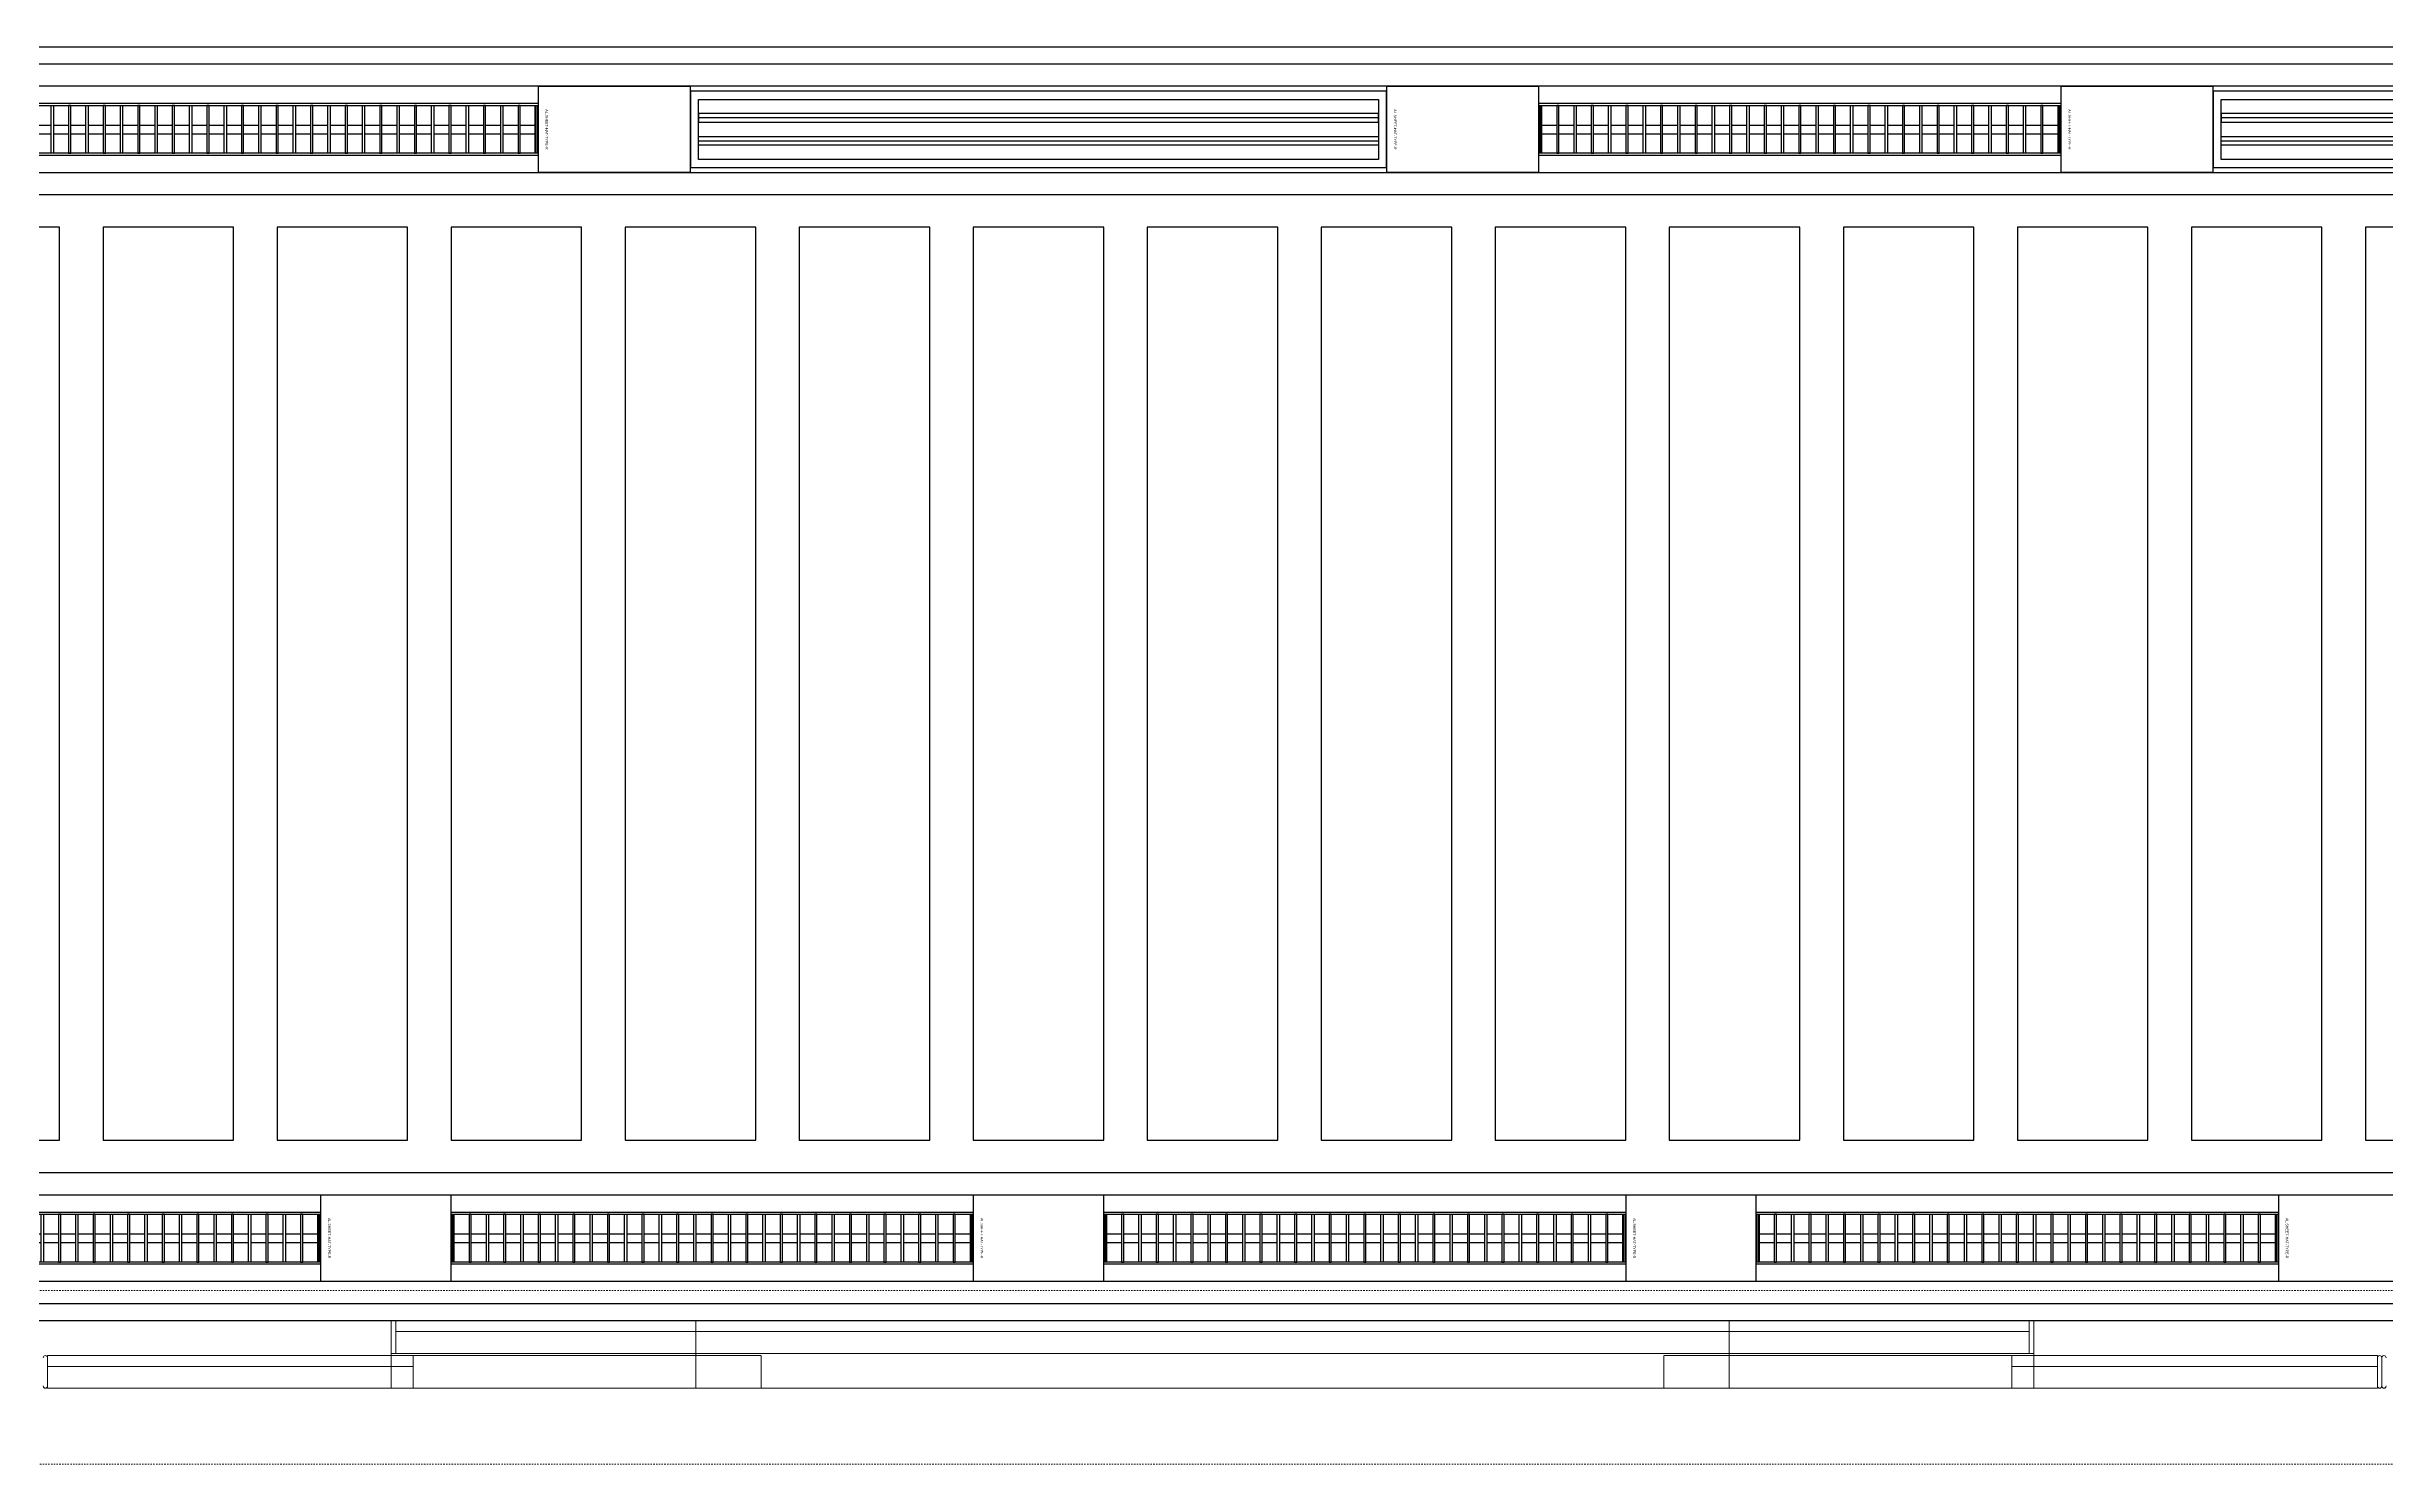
# Model space of a CAD drawing. Header units: millimetres. Extents: x -795739 to -715748, y -34378 to 22353.
# Drawn here: x -765862 to -760487, y -231 to 3029 of the extents above; entities that cross this region are included whole.
import ezdxf
from ezdxf.enums import TextEntityAlignment as Align
from ezdxf.xclip import XClip

# ---------------------------------------------------------------- set-up
doc = ezdxf.new("R2010")
doc.units = ezdxf.units.MM
doc.header["$XCLIPFRAME"] = 0
doc.linetypes.add('DASH', pattern=[6.35, 3.175, -3.175])
doc.linetypes.add('DPA_Hidden 500', pattern=[1.4, 0.8, -0.6])
for name, color, linetype in [('000 - WIPEOUT', 250, 'Continuous'), ('001 - ASCESSORIES', 251, 'Continuous'), ('008 - LIGHTING', 1, 'Continuous'), ('A04_TUBE SERIES', 2, 'Continuous'), ('A11_ALU.SOLID SHEET', 2, 'Continuous')]:
    doc.layers.add(name, color=color, linetype=linetype)
for name, color, linetype, lineweight in [('A-GENM', 1, 'Continuous', 9), ('A-GENM-HDLN', 2, 'DPA_Hidden 500', 9), ('Q-SPCQ', 2, 'Continuous', 9), ('Q-SPCQ-HDLN', 2, 'DASH', 9)]:
    doc.layers.add(name, color=color, linetype=linetype, lineweight=lineweight)

# ---------------------------------------------------------------- blocks, each defined once
blk = doc.blocks.new('DPA_Speciality_PlatformScreenDoor - Length_135300-12767973-4282-01 ENLARGED LOWER PLATFORM LEVEL - REFLECTED CEILING PLAN - SHEET 3')
at = {"layer": 'A-GENM'}
for p, q in [((43962.5, -250), (43764.7, -250)), ((43764.7, -250), (43962.5, -250)), ((43857.5, -250), (43767.5, -250)), ((43767.5, -250), (43857.5, -250)), ((43867.5, -250), (43957.5, -250)), ((43957.5, -250), (43867.5, -250)), ((48337.5, -250), (48535.3, -250)), ((48535.3, -250), (48337.5, -250)), ((48432.5, -250), (48342.5, -250)), ((48342.5, -250), (48432.5, -250)), ((48442.5, -250), (48532.5, -250)), ((48532.5, -250), (48442.5, -250)), ((44515.3, -330), (44639.1, -330)), ((44525.9, -330), (44579, -330)), ((44575.4, -330), (44628.5, -330)), ((46115.3, -330), (46239.1, -330)), ((46125.9, -330), (46179, -330)), ((46175.4, -330), (46228.5, -330))]:
    blk.add_line(p, q, dxfattribs=at)
at = {"layer": 'A-GENM-HDLN'}
for p, q in [((44262.5, -175), (44262.5, -250)), ((44262.5, -175), (45112.5, -175)), ((45112.5, -250), (45112.5, -175)), ((47187.5, -250), (47187.5, -175)), ((48037.5, -175), (47187.5, -175)), ((48037.5, -175), (48037.5, -250)), ((44262.5, -250), (45112.5, -250)), ((48037.5, -250), (47187.5, -250))]:
    blk.add_line(p, q, dxfattribs=at)
at = {"layer": 'Q-SPCQ'}
for p, q in [((43462.5, -245), (43462.5, -180)), ((43462.5, -180), (43462.5, -245)), ((43462.5, -180), (43462.5, -245)), ((43462.5, -245), (43462.5, -180)), ((44312.5, -175), (43472.5, -175)), ((43472.5, -175), (44312.5, -175)), ((43472.5, -175), (43472.5, -225)), ((43472.5, -175), (43472.5, -225)), ((43472.5, -245), (43472.5, -180)), ((43472.5, -180), (43472.5, -245)), ((43502.5, -175), (44282.5, -175)), ((44282.5, -175), (43502.5, -175)), ((44282.5, -175), (43502.5, -175)), ((43502.5, -175), (44282.5, -175)), ((44262.5, -175), (44962.5, -175)), ((44312.5, -225), (44312.5, -175)), ((44312.5, -175), (44312.5, -225)), ((44962.5, -175), (44962.5, -330)), ((44962.5, -175), (47337.5, -175)), ((44962.5, -330), (44962.5, -175)), ((44962.5, -200), (44962.5, -175.9)), ((44962.5, -175.9), (44962.5, -200)), ((44962.5, -305), (44962.5, -200)), ((44962.5, -200), (44962.5, -305)), ((47337.5, -175), (47337.5, -330)), ((47337.5, -175), (48037.5, -175)), ((47337.5, -330), (47337.5, -175)), ((47337.5, -200), (47337.5, -175.9)), ((47337.5, -175.9), (47337.5, -200)), ((47337.5, -305), (47337.5, -200)), ((47337.5, -200), (47337.5, -305)), ((47987.5, -175), (48827.5, -175)), ((48827.5, -175), (47987.5, -175)), ((47987.5, -175), (47987.5, -225)), ((47987.5, -225), (47987.5, -175)), ((48797.5, -175), (48017.5, -175)), ((48017.5, -175), (48797.5, -175)), ((48017.5, -175), (48797.5, -175)), ((48797.5, -175), (48017.5, -175)), ((48827.5, -225), (48827.5, -175)), ((48827.5, -225), (48827.5, -175)), ((48827.5, -180), (48827.5, -245)), ((48827.5, -245), (48827.5, -180)), ((43472.5, -225), (44312.5, -225)), ((44312.5, -225), (43472.5, -225)), ((43472.5, -250), (43472.5, -225)), ((43472.5, -225), (43472.5, -250)), ((44312.5, -225), (43472.5, -225)), ((43472.5, -225), (43472.5, -250)), ((43472.5, -250), (43472.5, -225)), ((43472.5, -225), (44312.5, -225)), ((44312.5, -225), (43472.5, -225)), ((43472.5, -225), (44312.5, -225)), ((43472.5, -250), (44312.5, -250)), ((44312.5, -250), (43472.5, -250)), ((43472.5, -250), (44312.5, -250)), ((44312.5, -250), (43472.5, -250)), ((44282.5, -225), (43502.5, -225)), ((43502.5, -225), (44282.5, -225)), ((43502.5, -225), (44282.5, -225)), ((44282.5, -225), (43502.5, -225)), ((44262.5, -225), (43522.5, -225)), ((43522.5, -225), (44262.5, -225)), ((44262.5, -225), (43522.5, -225)), ((43522.5, -225), (44262.5, -225)), ((44262.5, -250), (43522.5, -250)), ((43522.5, -250), (44262.5, -250)), ((44262.5, -250), (43522.5, -250)), ((43522.5, -250), (44262.5, -250)), ((44262.5, -305), (44262.5, -250)), ((44262.5, -250), (44262.5, -330)), ((44272.5, -255), (44262.5, -255)), ((44262.5, -255), (44262.5, -330)), ((44262.5, -330), (44262.5, -255)), ((44262.5, -255), (44272.5, -255)), ((44272.5, -330), (44272.5, -255)), ((44272.5, -255), (44272.5, -330)), ((44962.5, -255), (44272.5, -255)), ((44272.5, -255), (44962.5, -255)), ((44272.5, -255), (44272.5, -305)), ((44272.5, -255), (44272.5, -305)), ((44312.5, -225), (44312.5, -250)), ((44312.5, -225), (44312.5, -250)), ((44312.5, -250), (44312.5, -225)), ((44312.5, -225), (44312.5, -250)), ((44322.5, -255), (44902.5, -255)), ((44902.5, -255), (44322.5, -255)), ((44912.5, -255), (44322.5, -255)), ((44322.5, -255), (44912.5, -255)), ((47337.5, -255), (44962.5, -255)), ((44962.5, -255), (47337.5, -255)), ((44962.5, -255), (44962.5, -305)), ((44962.5, -255), (44962.5, -305)), ((44962.5, -305), (44962.5, -255)), ((44962.5, -255), (44962.5, -305)), ((47287.5, -255), (45012.5, -255)), ((45012.5, -255), (47287.5, -255)), ((45022.5, -255), (47277.5, -255)), ((47277.5, -255), (45022.5, -255)), ((47337.5, -255), (48027.5, -255)), ((48027.5, -255), (47337.5, -255)), ((47337.5, -255), (47337.5, -305)), ((47337.5, -305), (47337.5, -255)), ((47337.5, -305), (47337.5, -255)), ((47337.5, -255), (47337.5, -305)), ((47387.5, -255), (47977.5, -255)), ((47977.5, -255), (47387.5, -255)), ((47977.5, -255), (47397.5, -255)), ((47397.5, -255), (47977.5, -255)), ((48827.5, -225), (47987.5, -225)), ((47987.5, -225), (48827.5, -225)), ((47987.5, -250), (47987.5, -225)), ((47987.5, -250), (47987.5, -225)), ((48827.5, -225), (47987.5, -225)), ((47987.5, -225), (47987.5, -250)), ((47987.5, -250), (47987.5, -225)), ((47987.5, -225), (48827.5, -225)), ((47987.5, -225), (48827.5, -225)), ((48827.5, -225), (47987.5, -225)), ((48827.5, -250), (47987.5, -250)), ((47987.5, -250), (48827.5, -250)), ((47987.5, -250), (48827.5, -250)), ((48827.5, -250), (47987.5, -250)), ((48017.5, -225), (48797.5, -225)), ((48797.5, -225), (48017.5, -225)), ((48797.5, -225), (48017.5, -225)), ((48017.5, -225), (48797.5, -225)), ((48027.5, -255), (48027.5, -330)), ((48037.5, -255), (48027.5, -255)), ((48027.5, -255), (48037.5, -255)), ((48027.5, -330), (48027.5, -255)), ((48027.5, -305), (48027.5, -255)), ((48027.5, -305), (48027.5, -255)), ((48037.5, -225), (48777.5, -225)), ((48777.5, -225), (48037.5, -225)), ((48037.5, -225), (48777.5, -225)), ((48777.5, -225), (48037.5, -225)), ((48037.5, -250), (48777.5, -250)), ((48777.5, -250), (48037.5, -250)), ((48037.5, -250), (48777.5, -250)), ((48777.5, -250), (48037.5, -250)), ((48037.5, -330), (48037.5, -250)), ((48037.5, -250), (48037.5, -305)), ((48037.5, -330), (48037.5, -255)), ((48037.5, -255), (48037.5, -330)), ((48827.5, -225), (48827.5, -250)), ((48827.5, -250), (48827.5, -225)), ((48827.5, -250), (48827.5, -225)), ((48827.5, -225), (48827.5, -250)), ((44262.5, -329.1), (44262.5, -305)), ((44962.5, -305), (44272.5, -305)), ((44272.5, -305), (44952.5, -305)), ((44272.5, -305), (44272.5, -330)), ((44272.5, -305), (44272.5, -330)), ((44272.5, -305), (44952.5, -305)), ((44952.5, -305), (44272.5, -305)), ((44272.5, -330), (44272.5, -305)), ((44272.5, -305), (44272.5, -330)), ((44962.5, -305), (44272.5, -305)), ((44272.5, -305), (44962.5, -305)), ((44902.5, -305), (44322.5, -305)), ((44322.5, -305), (44902.5, -305)), ((44902.5, -305), (44322.5, -305)), ((44322.5, -305), (44902.5, -305)), ((44912.5, -305), (44322.5, -305)), ((44322.5, -305), (44912.5, -305)), ((44322.5, -305), (44902.5, -305)), ((44902.5, -305), (44322.5, -305)), ((44952.5, -305), (44962.5, -305)), ((44962.5, -329.1), (44962.5, -305)), ((47337.5, -305), (44962.5, -305)), ((44962.5, -305), (44972.5, -305)), ((44962.5, -330), (44962.5, -305)), ((44962.5, -305), (44962.5, -330)), ((47337.5, -305), (44962.5, -305)), ((44962.5, -305), (47337.5, -305)), ((44962.5, -305), (44962.5, -329.1)), ((44962.5, -330), (44962.5, -305)), ((44962.5, -305), (44962.5, -330)), ((44972.5, -305), (47327.5, -305)), ((44972.5, -305), (47327.5, -305)), ((47327.5, -305), (44972.5, -305)), ((47287.5, -305), (45012.5, -305)), ((45012.5, -305), (47287.5, -305)), ((47277.5, -305), (45022.5, -305)), ((45022.5, -305), (47277.5, -305)), ((47277.5, -305), (45022.5, -305)), ((45022.5, -305), (47277.5, -305)), ((45022.5, -305), (47277.5, -305)), ((47277.5, -305), (45022.5, -305)), ((47327.5, -305), (47337.5, -305)), ((47337.5, -329.1), (47337.5, -305)), ((47337.5, -305), (47347.5, -305)), ((48027.5, -305), (47337.5, -305)), ((47337.5, -305), (47337.5, -330)), ((47337.5, -330), (47337.5, -305)), ((47337.5, -305), (48027.5, -305)), ((48027.5, -305), (47337.5, -305)), ((47337.5, -305), (47337.5, -329.1)), ((47337.5, -330), (47337.5, -305)), ((47337.5, -305), (47337.5, -330)), ((47347.5, -305), (48027.5, -305)), ((48027.5, -305), (47347.5, -305)), ((47347.5, -305), (48027.5, -305)), ((47387.5, -305), (47977.5, -305)), ((47977.5, -305), (47387.5, -305)), ((47397.5, -305), (47977.5, -305)), ((47977.5, -305), (47397.5, -305)), ((47397.5, -305), (47977.5, -305)), ((47977.5, -305), (47397.5, -305)), ((47977.5, -305), (47397.5, -305)), ((47397.5, -305), (47977.5, -305)), ((48027.5, -330), (48027.5, -305)), ((48027.5, -330), (48027.5, -305)), ((48027.5, -305), (48027.5, -330)), ((48027.5, -330), (48027.5, -305)), ((48037.5, -305), (48037.5, -329.1)), ((44262.5, -330), (44962.5, -330)), ((44262.5, -330), (44272.5, -330)), ((44272.5, -330), (44262.5, -330)), ((44952.5, -330), (44272.5, -330)), ((44272.5, -330), (44962.5, -330)), ((44272.5, -330), (44952.5, -330)), ((44952.5, -330), (44272.5, -330)), ((44902.5, -330), (44322.5, -330)), ((44322.5, -330), (44902.5, -330)), ((44902.5, -330), (44322.5, -330)), ((44322.5, -330), (44902.5, -330)), ((44962.5, -330), (44952.5, -330)), ((44962.5, -330), (47337.5, -330)), ((44972.5, -330), (44962.5, -330)), ((44962.5, -330), (47337.5, -330)), ((47327.5, -330), (44972.5, -330)), ((44972.5, -330), (47327.5, -330)), ((47327.5, -330), (44972.5, -330)), ((47277.5, -330), (45022.5, -330)), ((45022.5, -330), (47277.5, -330)), ((47277.5, -330), (45022.5, -330)), ((45022.5, -330), (47277.5, -330)), ((47337.5, -330), (47327.5, -330)), ((47337.5, -330), (48037.5, -330)), ((47337.5, -330), (48027.5, -330)), ((47347.5, -330), (47337.5, -330)), ((48027.5, -330), (47347.5, -330)), ((48027.5, -330), (47347.5, -330)), ((47347.5, -330), (48027.5, -330)), ((47397.5, -330), (47977.5, -330)), ((47977.5, -330), (47397.5, -330)), ((47397.5, -330), (47977.5, -330)), ((47977.5, -330), (47397.5, -330)), ((48027.5, -330), (48037.5, -330)), ((48037.5, -330), (48027.5, -330))]:
    blk.add_line(p, q, dxfattribs=at)
for centre, start, end in [((43457.5, -180), 0, 180), ((43457.5, -180), 60, 120), ((43457.5, -180), 360, 30), ((43467.5, -180), 0, 180), ((43467.5, -180), 150, 180), ((43467.5, -180), 60, 120), ((43467.5, -180), 0, 45), ((48832.5, -180), 0, 180), ((48832.5, -180), 135, 180), ((43457.5, -245), 180, 0), ((43457.5, -245), 240, 300), ((43457.5, -245), 330, 0), ((43467.5, -245), 180, 210), ((43467.5, -245), 180, 360), ((43467.5, -245), 240, 300), ((43467.5, -245), 330, 360), ((48832.5, -245), 180, 210), ((48832.5, -245), 180, 0)]:
    blk.add_arc(centre, 5, start, end, dxfattribs=at)
at = {"layer": 'Q-SPCQ-HDLN'}
for p, q in [((73451.3, 0), (3946, 0)), ((73451.3, -330), (3946, -330)), ((73451.3, -400), (3946, -400))]:
    blk.add_line(p, q, dxfattribs=at)
blk = doc.blocks.new('*U666')
at = {"color": 1}
blk.add_wipeout([(600, -60), (-600, -60), (-600, 60), (600, 60)], dxfattribs=at).dxf.layer = '000 - WIPEOUT'
at = {"layer": '001 - ASCESSORIES', "color": 0}
blk.add_lwpolyline([(600, -60), (-600, -60), (-600, 60), (600, 60)], close=True, dxfattribs=at)
at = {"layer": '001 - ASCESSORIES'}
for points in [[(-593.5, -55), (-598.5, -55), (-598.5, 55), (-593.5, 55)], [(595, -55), (-595, -55), (-595, 55), (595, 55)], [(-558.8, -55), (-553.8, -55), (-553.8, 55), (-558.8, 55)], [(-514, -55), (-519, -55), (-519, 55), (-514, 55)], [(-479.3, -55), (-474.3, -55), (-474.3, 55), (-479.3, 55)], [(-434.6, -55), (-439.6, -55), (-439.6, 55), (-434.6, 55)], [(-399.8, -55), (-394.8, -55), (-394.8, 55), (-399.8, 55)], [(-355.1, -55), (-360.1, -55), (-360.1, 55), (-355.1, 55)], [(-320.4, -55), (-315.4, -55), (-315.4, 55), (-320.4, 55)], [(-275.6, -55), (-280.6, -55), (-280.6, 55), (-275.6, 55)], [(-240.9, -55), (-235.9, -55), (-235.9, 55), (-240.9, 55)], [(-196.2, -55), (-201.2, -55), (-201.2, 55), (-196.2, 55)], [(-161.4, -55), (-156.4, -55), (-156.4, 55), (-161.4, 55)], [(-116.7, -55), (-121.7, -55), (-121.7, 55), (-116.7, 55)], [(-82, -55), (-77, -55), (-77, 55), (-82, 55)], [(-37.2, -55), (-42.2, -55), (-42.2, 55), (-37.2, 55)], [(-2.5, -55), (2.5, -55), (2.5, 55), (-2.5, 55)], [(42.2, -55), (37.2, -55), (37.2, 55), (42.2, 55)], [(77, -55), (82, -55), (82, 55), (77, 55)], [(121.7, -55), (116.7, -55), (116.7, 55), (121.7, 55)], [(156.4, -55), (161.4, -55), (161.4, 55), (156.4, 55)], [(201.2, -55), (196.2, -55), (196.2, 55), (201.2, 55)], [(235.9, -55), (240.9, -55), (240.9, 55), (235.9, 55)], [(280.6, -55), (275.6, -55), (275.6, 55), (280.6, 55)], [(315.4, -55), (320.4, -55), (320.4, 55), (315.4, 55)], [(360.1, -55), (355.1, -55), (355.1, 55), (360.1, 55)], [(394.8, -55), (399.8, -55), (399.8, 55), (394.8, 55)], [(439.6, -55), (434.6, -55), (434.6, 55), (439.6, 55)], [(474.3, -55), (479.3, -55), (479.3, 55), (474.3, 55)], [(519, -55), (514, -55), (514, 55), (519, 55)], [(553.8, -55), (558.8, -55), (558.8, 55), (553.8, 55)], [(598.5, -55), (593.5, -55), (593.5, 55), (598.5, 55)]]:
    blk.add_lwpolyline(points, close=True, dxfattribs=at)
for points in [[(-593.5, 10), (-558.8, 10)], [(-553.8, 10), (-519, 10)], [(-514, 10), (-479.3, 10)], [(-474.3, 10), (-439.6, 10)], [(-434.6, 10), (-399.8, 10)], [(-394.8, 10), (-360.1, 10)], [(-355.1, 10), (-320.4, 10)], [(-315.4, 10), (-280.6, 10)], [(-275.6, 10), (-240.9, 10)], [(-235.9, 10), (-201.2, 10)], [(-196.2, 10), (-161.4, 10)], [(-156.4, 10), (-121.7, 10)], [(-116.7, 10), (-82, 10)], [(-77, 10), (-42.2, 10)], [(-37.2, 10), (-2.5, 10)], [(2.5, 10), (37.2, 10)], [(42.2, 10), (77, 10)], [(82, 10), (116.7, 10)], [(121.7, 10), (156.4, 10)], [(161.4, 10), (196.2, 10)], [(201.2, 10), (235.9, 10)], [(240.9, 10), (275.6, 10)], [(280.6, 10), (315.4, 10)], [(320.4, 10), (355.1, 10)], [(360.1, 10), (394.8, 10)], [(399.8, 10), (434.6, 10)], [(439.6, 10), (474.3, 10)], [(479.3, 10), (514, 10)], [(519, 10), (553.8, 10)], [(558.8, 10), (593.5, 10)], [(-593.5, -10), (-558.8, -10)], [(-553.8, -10), (-519, -10)], [(-514, -10), (-479.3, -10)], [(-474.3, -10), (-439.6, -10)], [(-434.6, -10), (-399.8, -10)], [(-394.8, -10), (-360.1, -10)], [(-355.1, -10), (-320.4, -10)], [(-315.4, -10), (-280.6, -10)], [(-275.6, -10), (-240.9, -10)], [(-235.9, -10), (-201.2, -10)], [(-196.2, -10), (-161.4, -10)], [(-156.4, -10), (-121.7, -10)], [(-116.7, -10), (-82, -10)], [(-77, -10), (-42.2, -10)], [(-37.2, -10), (-2.5, -10)], [(2.5, -10), (37.2, -10)], [(42.2, -10), (77, -10)], [(82, -10), (116.7, -10)], [(121.7, -10), (156.4, -10)], [(161.4, -10), (196.2, -10)], [(201.2, -10), (235.9, -10)], [(240.9, -10), (275.6, -10)], [(280.6, -10), (315.4, -10)], [(320.4, -10), (355.1, -10)], [(360.1, -10), (394.8, -10)], [(399.8, -10), (434.6, -10)], [(439.6, -10), (474.3, -10)], [(479.3, -10), (514, -10)], [(519, -10), (553.8, -10)], [(558.8, -10), (593.5, -10)]]:
    blk.add_lwpolyline(points, dxfattribs=at)
blk = doc.blocks.new('*U668')
at = {"layer": '001 - ASCESSORIES', "color": 0, "linetype": 'ByBlock'}
blk.add_lwpolyline([(800, 87.5), (-800, 87.5), (-800, -87.5), (800, -87.5)], close=True, dxfattribs=at)
at = {"layer": '001 - ASCESSORIES', "linetype": 'ByBlock'}
for points in [[(-781.5, 69), (781.5, 69), (781.5, -69), (-781.5, -69)], [(781.5, 36.3), (-781.5, 36.3), (-781.5, 16.3), (781.5, 16.3)], [(-781.5, -16.3), (781.5, -16.3), (781.5, -36.3), (-781.5, -36.3)]]:
    blk.add_lwpolyline(points, close=True, dxfattribs=at)
for points in [[(781.5, 26.3), (-781.5, 26.3)], [(-781.5, -26.3), (781.5, -26.3)]]:
    blk.add_lwpolyline(points, dxfattribs=at)
blk = doc.blocks.new('*U925')
blk.add_attdef('EXTR.OVL-LENGTH_', (-25, -59.1), '', height=5)
blk.add_wipeout([(-25, 0), (25, 0), (25, 67400), (-25, 67400)]).dxf.layer = '000 - WIPEOUT'
at = {"layer": 'A04_TUBE SERIES', "color": 0}
blk.add_lwpolyline([(-25, 0), (25, 0), (25, 67400), (-25, 67400)], close=True, dxfattribs=at)
blk = doc.blocks.new('*U919')
at = {"layer": 'A11_ALU.SOLID SHEET', "color": 0}
blk.add_lwpolyline([(350, -98.8), (350, 98.8), (0, 98.8), (0, -98.8)], close=True, dxfattribs=at)
at = {"layer": 'Defpoints', "color": 250}
blk.add_point((0, 0), dxfattribs=at)
blk.add_text('AL.SHEET-HAT-TYPE-R', height=6, rotation=270, dxfattribs=at).set_placement((15, 0), align=Align.BOTTOM_CENTER)
blk = doc.blocks.new('*U926')
blk.add_attdef('EXTR.OVL-LENGTH_', (-25, -59.1), '', height=5)
blk.add_wipeout([(-25, 0), (25, 0), (25, 67400), (-25, 67400)]).dxf.layer = '000 - WIPEOUT'
at = {"layer": 'A04_TUBE SERIES', "color": 0}
blk.add_lwpolyline([(-25, 0), (25, 0), (25, 67400), (-25, 67400)], close=True, dxfattribs=at)
blk = doc.blocks.new('*U920')
at = {"layer": 'A11_ALU.SOLID SHEET', "color": 0}
blk.add_lwpolyline([(300, -98.8), (300, 98.8), (0, 98.8), (0, -98.8)], close=True, dxfattribs=at)
at = {"layer": 'Defpoints', "color": 250}
blk.add_point((0, 0), dxfattribs=at)
blk.add_text('AL.SHEET-HAT-TYPE-R', height=6, rotation=270, dxfattribs=at).set_placement((15, 0), align=Align.BOTTOM_CENTER)
blk = doc.blocks.new('*U927')
blk.add_attdef('EXTR.OVL-LENGTH_', (-25, -59.1), '', height=5)
blk.add_wipeout([(-25, 0), (25, 0), (25, 67400), (-25, 67400)]).dxf.layer = '000 - WIPEOUT'
at = {"layer": 'A04_TUBE SERIES', "color": 0}
blk.add_lwpolyline([(-25, 0), (25, 0), (25, 67400), (-25, 67400)], close=True, dxfattribs=at)
blk = doc.blocks.new('*U928')
blk.add_attdef('EXTR.OVL-LENGTH_', (-25, -59.1), '', height=5)
blk.add_wipeout([(-25, 0), (25, 0), (25, 67400), (-25, 67400)]).dxf.layer = '000 - WIPEOUT'
at = {"layer": 'A04_TUBE SERIES', "color": 0}
blk.add_lwpolyline([(-25, 0), (25, 0), (25, 67400), (-25, 67400)], close=True, dxfattribs=at)
blk = doc.blocks.new('*U929')
at = {"color": 3}
for points in [[(-1050, 15150), (1050, 15150), (1050, 14850), (-1050, 14850)], [(-1050, 14750), (1050, 14750), (1050, 14450), (-1050, 14450)], [(-1050, 14350), (1050, 14350), (1050, 14050), (-1050, 14050)], [(-1050, 13950), (1050, 13950), (1050, 13650), (-1050, 13650)], [(-1050, 13550), (1050, 13550), (1050, 13250), (-1050, 13250)], [(-1050, 13150), (1050, 13150), (1050, 12850), (-1050, 12850)], [(-1050, 12750), (1050, 12750), (1050, 12450), (-1050, 12450)], [(-1050, 12350), (1050, 12350), (1050, 12050), (-1050, 12050)], [(-1050, 11950), (1050, 11950), (1050, 11650), (-1050, 11650)], [(-1050, 11550), (1050, 11550), (1050, 11250), (-1050, 11250)], [(-1050, 11150), (1050, 11150), (1050, 10850), (-1050, 10850)], [(-1050, 10750), (1050, 10750), (1050, 10450), (-1050, 10450)], [(-1050, 10350), (1050, 10350), (1050, 10050), (-1050, 10050)], [(-1050, 9950), (1050, 9950), (1050, 9650), (-1050, 9650)], [(-1050, 9550), (1050, 9550), (1050, 9250), (-1050, 9250)]]:
    blk.add_wipeout(points, dxfattribs=at).dxf.layer = '000 - WIPEOUT'
at = {"layer": 'A11_ALU.SOLID SHEET', "color": 0, "linetype": 'ByBlock'}
for points in [[(-1050, 14850), (1050, 14850), (1050, 15150), (-1050, 15150)], [(-1050, 14450), (1050, 14450), (1050, 14750), (-1050, 14750)], [(-1050, 14050), (1050, 14050), (1050, 14350), (-1050, 14350)], [(-1050, 13650), (1050, 13650), (1050, 13950), (-1050, 13950)], [(-1050, 13250), (1050, 13250), (1050, 13550), (-1050, 13550)], [(-1050, 12850), (1050, 12850), (1050, 13150), (-1050, 13150)], [(-1050, 12450), (1050, 12450), (1050, 12750), (-1050, 12750)], [(-1050, 12050), (1050, 12050), (1050, 12350), (-1050, 12350)], [(-1050, 11650), (1050, 11650), (1050, 11950), (-1050, 11950)], [(-1050, 11250), (1050, 11250), (1050, 11550), (-1050, 11550)], [(-1050, 10850), (1050, 10850), (1050, 11150), (-1050, 11150)], [(-1050, 10450), (1050, 10450), (1050, 10750), (-1050, 10750)], [(-1050, 10050), (1050, 10050), (1050, 10350), (-1050, 10350)], [(-1050, 9650), (1050, 9650), (1050, 9950), (-1050, 9950)], [(-1050, 9250), (1050, 9250), (1050, 9550), (-1050, 9550)]]:
    blk.add_lwpolyline(points, close=True, dxfattribs=at)
blk = doc.blocks.new('*U1025')
blk.add_lwpolyline([(-107450, -550), (27650, -550), (27650, -3480), (-107450, -3480)], close=True)
at = {"layer": '008 - LIGHTING'}
for p in [(-18900, -740), (-18900, -740), (-18900, -740), (-15400, -740), (-15400, -740), (-15400, -740)]:
    blk.add_blockref('*U668', p, dxfattribs=at)
at = {"layer": 'A11_ALU.SOLID SHEET', "color": 1}
for name, p in [('*U919', (-20050, -740)), ('*U919', (-18100, -740)), ('*U919', (-16550, -740)), ('*U920', (-20550, -3290)), ('*U920', (-19050, -3290)), ('*U920', (-17550, -3290)), ('*U920', (-16050, -3290))]:
    blk.add_blockref(name, p, dxfattribs=at)
at = {"layer": '008 - LIGHTING'}
for p in [(-20650, -740), (-17150, -740), (-21150, -3290), (-19650, -3290), (-18150, -3290), (-16650, -3290)]:
    blk.add_blockref('*U666', p, dxfattribs=at)
at = {"layer": 'A04_TUBE SERIES', "linetype": 'ByBlock', "rotation": 270}
for name, p in [('*U926', (-39850, -615)), ('*U925', (-39850, -865)), ('*U928', (-39850, -3165)), ('*U927', (-39850, -3415))]:
    blk.add_blockref(name, p, dxfattribs=at)
at = {"layer": 'A11_ALU.SOLID SHEET', "linetype": 'ByBlock', "rotation": 90}
blk.add_blockref('*U929', (-6300, -2015), dxfattribs=at)
at = {"layer": '008 - LIGHTING'}
for p in [(-20650, -740), (-17150, -740), (-21150, -3290), (-19650, -3290), (-18150, -3290), (-16650, -3290)]:
    blk.add_blockref('*U666', p, dxfattribs=at)
for p in [(-20650, -740), (-17150, -740), (-21150, -3290), (-19650, -3290), (-18150, -3290), (-16650, -3290)]:
    blk.add_blockref('*U666', p, dxfattribs=at)
blk = doc.blocks.new('DPA_Speciality_PlatformScreenDoor - Length_135300-12767973-4180-01 LOWER PLATFORM LEVEL - REFLECTED CEILING PLAN')
at = {"layer": 'A-GENM'}
for p, q in [((43857.5, -250), (43767.5, -250)), ((43767.5, -250), (43857.5, -250)), ((43962.5, -250), (43772.4, -250)), ((43772.4, -250), (43962.5, -250)), ((43867.5, -250), (43957.5, -250)), ((43957.5, -250), (43867.5, -250)), ((48337.5, -250), (48527.6, -250)), ((48527.6, -250), (48337.5, -250)), ((48432.5, -250), (48342.5, -250)), ((48342.5, -250), (48432.5, -250)), ((48442.5, -250), (48532.5, -250)), ((48532.5, -250), (48442.5, -250)), ((44515.3, -330), (44639.1, -330)), ((44525.9, -330), (44579, -330)), ((44575.4, -330), (44628.5, -330)), ((46115.3, -330), (46239.1, -330)), ((46125.9, -330), (46179, -330)), ((46175.4, -330), (46228.5, -330))]:
    blk.add_line(p, q, dxfattribs=at)
at = {"layer": 'A-GENM-HDLN'}
for p, q in [((44262.5, -175), (44262.5, -250)), ((44262.5, -175), (45112.5, -175)), ((45112.5, -250), (45112.5, -175)), ((47187.5, -250), (47187.5, -175)), ((48037.5, -175), (47187.5, -175)), ((48037.5, -175), (48037.5, -250)), ((44262.5, -250), (45112.5, -250)), ((48037.5, -250), (47187.5, -250))]:
    blk.add_line(p, q, dxfattribs=at)
at = {"layer": 'Q-SPCQ'}
for p, q in [((43462.5, -245), (43462.5, -180)), ((43462.5, -180), (43462.5, -245)), ((43462.5, -180), (43462.5, -245)), ((43462.5, -245), (43462.5, -180)), ((44312.5, -175), (43472.5, -175)), ((43472.5, -175), (44312.5, -175)), ((43472.5, -175), (43472.5, -225)), ((43472.5, -175), (43472.5, -225)), ((43472.5, -245), (43472.5, -180)), ((43472.5, -180), (43472.5, -245)), ((43502.5, -175), (44282.5, -175)), ((44282.5, -175), (43502.5, -175)), ((44282.5, -175), (43502.5, -175)), ((43502.5, -175), (44282.5, -175)), ((44262.5, -175), (44962.5, -175)), ((44312.5, -225), (44312.5, -175)), ((44312.5, -175), (44312.5, -225)), ((44962.5, -175), (44962.5, -330)), ((44962.5, -175), (47337.5, -175)), ((44962.5, -330), (44962.5, -175)), ((44962.5, -200), (44962.5, -187.5)), ((44962.5, -187.5), (44962.5, -200)), ((44962.5, -305), (44962.5, -200)), ((44962.5, -200), (44962.5, -305)), ((47337.5, -175), (47337.5, -330)), ((47337.5, -175), (48037.5, -175)), ((47337.5, -330), (47337.5, -175)), ((47337.5, -200), (47337.5, -187.5)), ((47337.5, -187.5), (47337.5, -200)), ((47337.5, -305), (47337.5, -200)), ((47337.5, -200), (47337.5, -305)), ((47987.5, -175), (48827.5, -175)), ((48827.5, -175), (47987.5, -175)), ((47987.5, -175), (47987.5, -225)), ((47987.5, -225), (47987.5, -175)), ((48797.5, -175), (48017.5, -175)), ((48017.5, -175), (48797.5, -175)), ((48017.5, -175), (48797.5, -175)), ((48797.5, -175), (48017.5, -175)), ((48827.5, -225), (48827.5, -175)), ((48827.5, -225), (48827.5, -175)), ((48827.5, -180), (48827.5, -245)), ((48827.5, -245), (48827.5, -180)), ((43472.5, -225), (44312.5, -225)), ((44312.5, -225), (43472.5, -225)), ((43472.5, -250), (43472.5, -225)), ((43472.5, -225), (43472.5, -250)), ((44312.5, -225), (43472.5, -225)), ((43472.5, -225), (43472.5, -250)), ((43472.5, -250), (43472.5, -225)), ((43472.5, -225), (44312.5, -225)), ((44312.5, -225), (43472.5, -225)), ((43472.5, -225), (44312.5, -225)), ((43472.5, -250), (44312.5, -250)), ((44312.5, -250), (43472.5, -250)), ((43472.5, -250), (44312.5, -250)), ((44312.5, -250), (43472.5, -250)), ((44282.5, -225), (43502.5, -225)), ((43502.5, -225), (44282.5, -225)), ((43502.5, -225), (44282.5, -225)), ((44282.5, -225), (43502.5, -225)), ((44262.5, -225), (43522.5, -225)), ((43522.5, -225), (44262.5, -225)), ((44262.5, -225), (43522.5, -225)), ((43522.5, -225), (44262.5, -225)), ((44262.5, -250), (43522.5, -250)), ((43522.5, -250), (44262.5, -250)), ((44262.5, -250), (43522.5, -250)), ((43522.5, -250), (44262.5, -250)), ((44262.5, -305), (44262.5, -250)), ((44262.5, -250), (44262.5, -330)), ((44272.5, -255), (44262.5, -255)), ((44262.5, -255), (44262.5, -330)), ((44262.5, -330), (44262.5, -255)), ((44262.5, -255), (44272.5, -255)), ((44272.5, -330), (44272.5, -255)), ((44272.5, -255), (44272.5, -330)), ((44962.5, -255), (44272.5, -255)), ((44272.5, -255), (44962.2, -255)), ((44272.5, -255), (44272.5, -305)), ((44272.5, -255), (44272.5, -305)), ((44312.5, -225), (44312.5, -250)), ((44312.5, -225), (44312.5, -250)), ((44312.5, -250), (44312.5, -225)), ((44312.5, -225), (44312.5, -250)), ((44322.5, -255), (44902.5, -255)), ((44902.5, -255), (44322.5, -255)), ((44912.5, -255), (44322.5, -255)), ((44322.5, -255), (44912.5, -255)), ((47337.5, -255), (44962.5, -255)), ((44962.5, -255), (47337.5, -255)), ((44962.5, -255), (44962.5, -305)), ((44962.5, -255), (44962.5, -305)), ((44962.5, -305), (44962.5, -255)), ((44962.5, -255), (44962.5, -305)), ((47287.5, -255), (45012.5, -255)), ((45012.5, -255), (47287.5, -255)), ((45022.5, -255), (47277.5, -255)), ((47277.5, -255), (45022.5, -255)), ((47337.5, -255), (48027.5, -255)), ((48027.5, -255), (47337.5, -255)), ((47337.5, -255), (47337.5, -305)), ((47337.5, -305), (47337.5, -255)), ((47337.5, -305), (47337.5, -255)), ((47337.5, -255), (47337.5, -305)), ((47387.5, -255), (47977.5, -255)), ((47977.5, -255), (47387.5, -255)), ((47977.5, -255), (47397.5, -255)), ((47397.5, -255), (47977.5, -255)), ((48827.5, -225), (47987.5, -225)), ((47987.5, -225), (48827.5, -225)), ((47987.5, -250), (47987.5, -225)), ((47987.5, -250), (47987.5, -225)), ((48827.5, -225), (47987.5, -225)), ((47987.5, -225), (47987.5, -250)), ((47987.5, -250), (47987.5, -225)), ((47987.5, -225), (48827.5, -225)), ((47987.5, -225), (48827.5, -225)), ((48827.5, -225), (47987.5, -225)), ((48827.5, -250), (47987.5, -250)), ((47987.5, -250), (48827.5, -250)), ((47987.5, -250), (48827.5, -250)), ((48827.5, -250), (47987.5, -250)), ((48017.5, -225), (48797.5, -225)), ((48797.5, -225), (48017.5, -225)), ((48797.5, -225), (48017.5, -225)), ((48017.5, -225), (48797.5, -225)), ((48027.5, -255), (48027.5, -330)), ((48037.5, -255), (48027.5, -255)), ((48027.5, -255), (48037.5, -255)), ((48027.5, -330), (48027.5, -255)), ((48027.5, -305), (48027.5, -255)), ((48027.5, -305), (48027.5, -255)), ((48037.5, -225), (48777.5, -225)), ((48777.5, -225), (48037.5, -225)), ((48037.5, -225), (48777.5, -225)), ((48777.5, -225), (48037.5, -225)), ((48037.5, -250), (48777.5, -250)), ((48777.5, -250), (48037.5, -250)), ((48037.5, -250), (48777.5, -250)), ((48777.5, -250), (48037.5, -250)), ((48037.5, -330), (48037.5, -250)), ((48037.5, -250), (48037.5, -305)), ((48037.5, -330), (48037.5, -255)), ((48037.5, -255), (48037.5, -330)), ((48827.5, -225), (48827.5, -250)), ((48827.5, -250), (48827.5, -225)), ((48827.5, -250), (48827.5, -225)), ((48827.5, -225), (48827.5, -250)), ((44262.5, -317.5), (44262.5, -305)), ((44962.5, -305), (44272.5, -305)), ((44272.5, -305), (44952.5, -305)), ((44272.5, -305), (44272.5, -330)), ((44272.5, -305), (44272.5, -330)), ((44272.5, -305), (44952.5, -305)), ((44952.5, -305), (44272.5, -305)), ((44272.5, -330), (44272.5, -305)), ((44272.5, -305), (44272.5, -330)), ((44962.2, -305), (44272.5, -305)), ((44272.5, -305), (44962.5, -305)), ((44902.5, -305), (44322.5, -305)), ((44322.5, -305), (44902.5, -305)), ((44902.5, -305), (44322.5, -305)), ((44322.5, -305), (44902.5, -305)), ((44912.5, -305), (44322.5, -305)), ((44322.5, -305), (44912.5, -305)), ((44322.5, -305), (44902.5, -305)), ((44902.5, -305), (44322.5, -305)), ((44952.5, -305), (44962.2, -305)), ((44962.5, -317.5), (44962.5, -305)), ((47337.5, -305), (44962.5, -305)), ((44962.5, -305), (44972.5, -305)), ((44962.5, -330), (44962.5, -305)), ((44962.5, -305), (44962.5, -330)), ((47337.5, -305), (44962.5, -305)), ((44962.5, -305), (47337.5, -305)), ((44962.5, -305), (44962.5, -317.5)), ((44962.5, -330), (44962.5, -305)), ((44962.5, -305), (44962.5, -330)), ((44972.5, -305), (47327.5, -305)), ((44972.5, -305), (47327.5, -305)), ((47327.5, -305), (44972.5, -305)), ((47287.5, -305), (45012.5, -305)), ((45012.5, -305), (47287.5, -305)), ((47277.5, -305), (45022.5, -305)), ((45022.5, -305), (47277.5, -305)), ((47277.5, -305), (45022.5, -305)), ((45022.5, -305), (47277.5, -305)), ((45022.5, -305), (47277.5, -305)), ((47277.5, -305), (45022.5, -305)), ((47327.5, -305), (47337.5, -305)), ((47337.5, -317.5), (47337.5, -305)), ((47337.5, -305), (47347.5, -305)), ((48027.5, -305), (47337.5, -305)), ((47337.5, -305), (47337.5, -330)), ((47337.5, -330), (47337.5, -305)), ((47337.5, -305), (48027.5, -305)), ((48027.5, -305), (47337.5, -305)), ((47337.5, -305), (47337.5, -317.5)), ((47337.5, -330), (47337.5, -305)), ((47337.5, -305), (47337.5, -330)), ((47347.5, -305), (48027.5, -305)), ((48027.5, -305), (47347.5, -305)), ((47347.5, -305), (48027.5, -305)), ((47387.5, -305), (47977.5, -305)), ((47977.5, -305), (47387.5, -305)), ((47397.5, -305), (47977.5, -305)), ((47977.5, -305), (47397.5, -305)), ((47397.5, -305), (47977.5, -305)), ((47977.5, -305), (47397.5, -305)), ((47977.5, -305), (47397.5, -305)), ((47397.5, -305), (47977.5, -305)), ((48027.5, -330), (48027.5, -305)), ((48027.5, -330), (48027.5, -305)), ((48027.5, -305), (48027.5, -330)), ((48027.5, -330), (48027.5, -305)), ((48037.5, -305), (48037.5, -317.5)), ((44262.5, -330), (44962.2, -330)), ((44262.5, -330), (44272.5, -330)), ((44272.5, -330), (44262.5, -330)), ((44952.5, -330), (44272.5, -330)), ((44272.5, -330), (44962.5, -330)), ((44272.5, -330), (44952.5, -330)), ((44952.5, -330), (44272.5, -330)), ((44902.5, -330), (44322.5, -330)), ((44322.5, -330), (44902.5, -330)), ((44902.5, -330), (44322.5, -330)), ((44322.5, -330), (44902.5, -330)), ((44962.2, -330), (44952.5, -330)), ((44962.5, -330), (47337.5, -330)), ((44972.5, -330), (44962.5, -330)), ((44962.5, -330), (47337.5, -330)), ((47327.5, -330), (44972.5, -330)), ((44972.5, -330), (47327.5, -330)), ((47327.5, -330), (44972.5, -330)), ((47277.5, -330), (45022.5, -330)), ((45022.5, -330), (47277.5, -330)), ((47277.5, -330), (45022.5, -330)), ((45022.5, -330), (47277.5, -330)), ((47337.5, -330), (47327.5, -330)), ((47337.5, -330), (48037.5, -330)), ((47337.5, -330), (48027.5, -330)), ((47347.5, -330), (47337.5, -330)), ((48027.5, -330), (47347.5, -330)), ((48027.5, -330), (47347.5, -330)), ((47347.5, -330), (48027.5, -330)), ((47397.5, -330), (47977.5, -330)), ((47977.5, -330), (47397.5, -330)), ((47397.5, -330), (47977.5, -330)), ((47977.5, -330), (47397.5, -330)), ((48027.5, -330), (48037.5, -330)), ((48037.5, -330), (48027.5, -330))]:
    blk.add_line(p, q, dxfattribs=at)
for centre, start, end in [((43457.5, -180), 360, 180), ((43457.5, -180), 0, 180), ((43467.5, -180), 0, 180), ((43467.5, -180), 0, 180), ((48832.5, -180), 360, 180), ((48832.5, -180), 0, 180), ((43457.5, -245), 180, 360), ((43457.5, -245), 180, 0), ((43467.5, -245), 180, 360), ((43467.5, -245), 180, 360), ((48832.5, -245), 180, 360), ((48832.5, -245), 180, 0)]:
    blk.add_arc(centre, 5, start, end, dxfattribs=at)
at = {"layer": 'Q-SPCQ-HDLN'}
for p, q in [((135200, 0), (-100, 0)), ((135200, -330), (-100, -330)), ((135200, -400), (-100, -400))]:
    blk.add_line(p, q, dxfattribs=at)
blk = doc.blocks.new('C-1-PP19-AR-4180-01-B_20250908-040939_EXDOWNLIGHT')
at = {"layer": 'Q-SPCQ', "rotation": 180}
blk.add_blockref('DPA_Speciality_PlatformScreenDoor - Length_135300-12767973-4180-01 LOWER PLATFORM LEVEL - REFLECTED CEILING PLAN', (27650, -3810), dxfattribs=at)

msp = doc.modelspace()

# ---------------------------------------------------------------- block references
ref = msp.add_blockref('*U1025', (-744682.4, 3579))
XClip(ref).set_block_clipping_path([(-45801.3280238605, -9620.0077451947), (23704.0078937773, 10334.9999958097)])

# ---------------------------------------------------------------- next in the draw order: block references
ref = msp.add_blockref('C-1-PP19-AR-4180-01-B_20250908-040939_EXDOWNLIGHT', (-744682.4, 3579))
XClip(ref).set_block_clipping_path([(-45801.3280238605, -9620.0077451947), (23704.0078937773, 10334.9999958097)])
at = {"layer": 'Q-SPCQ', "rotation": 180}
msp.add_blockref('DPA_Speciality_PlatformScreenDoor - Length_135300-12767973-4282-01 ENLARGED LOWER PLATFORM LEVEL - REFLECTED CEILING PLAN - SHEET 3', (-717032.4, -231), dxfattribs=at)

doc.saveas('drawing.dxf')
